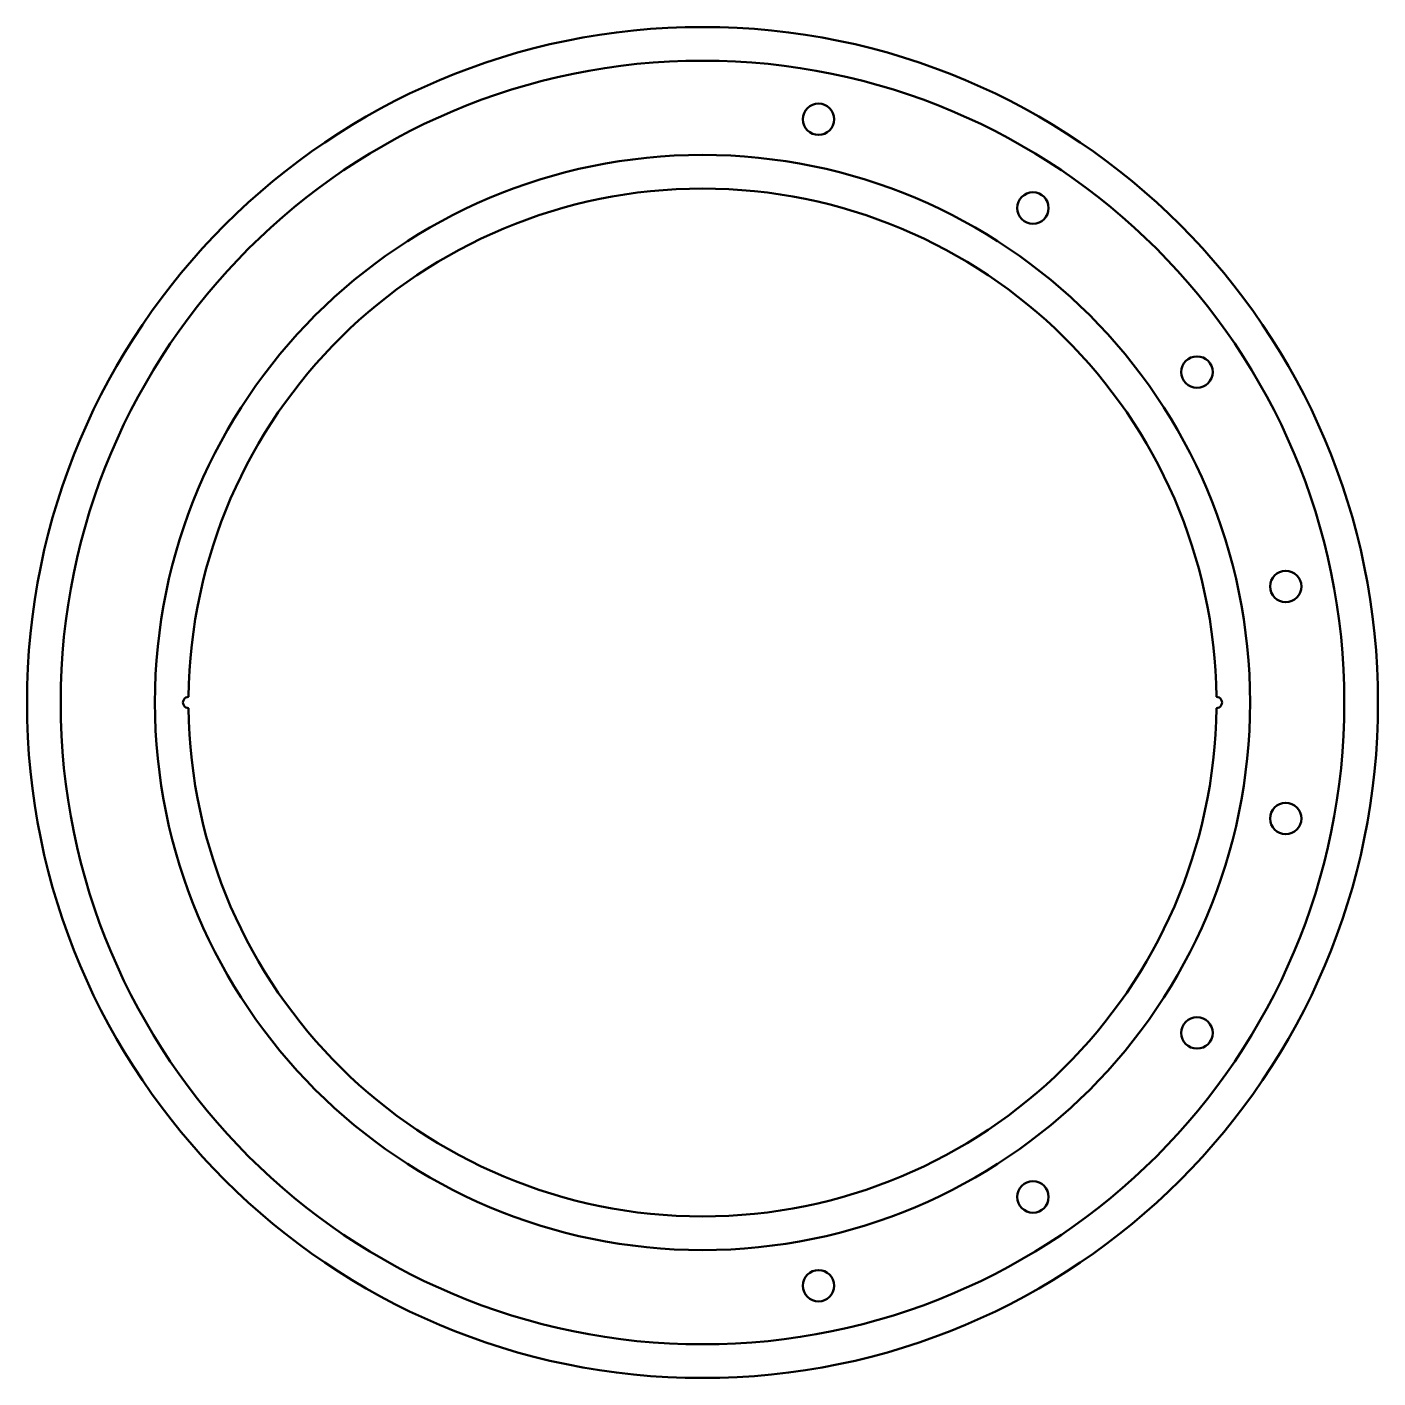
# Model space of a CAD drawing. Header units: millimetres. Extents: x -301 to 301, y 0 to 602.
import ezdxf

# ---------------------------------------------------------------- set-up
doc = ezdxf.new("R2010")
doc.units = ezdxf.units.MM
for name, color, linetype, lineweight in [('IV_FEATURE_PROFILES_DOWN', 7, 'Continuous', 50), ('IV_INTERIOR_PROFILES', 7, 'Continuous', 50), ('IV_OUTER_PROFILE', 7, 'Continuous', 50)]:
    doc.layers.add(name, color=color, linetype=linetype, lineweight=lineweight)

msp = doc.modelspace()

# ---------------------------------------------------------------- linework, layer by layer
at = {"layer": 'IV_FEATURE_PROFILES_DOWN'}
for radius in [286, 244]:
    msp.add_circle((0, 301), radius, dxfattribs=at)
at = {"layer": 'IV_INTERIOR_PROFILES'}
for centre in [(51.7, 560.91), (147.23, 521.34), (220.34, 448.23), (259.91, 352.7), (259.91, 249.3), (220.34, 153.77), (147.23, 80.66), (51.7, 41.09)]:
    msp.add_circle(centre, 7, dxfattribs=at)
for centre, radius, start, end in [((0, 301), 229, 0.6255, 179.3745), ((-229, 301), 2.5, 89.68725, 270.31275), ((229, 301), 2.5, 269.68725, 90.31275), ((0, 301), 229, 180.6255, 359.3745)]:
    msp.add_arc(centre, radius, start, end, dxfattribs=at)
at = {"layer": 'IV_OUTER_PROFILE'}
msp.add_circle((0, 301), 301, dxfattribs=at)

doc.saveas('drawing.dxf')
